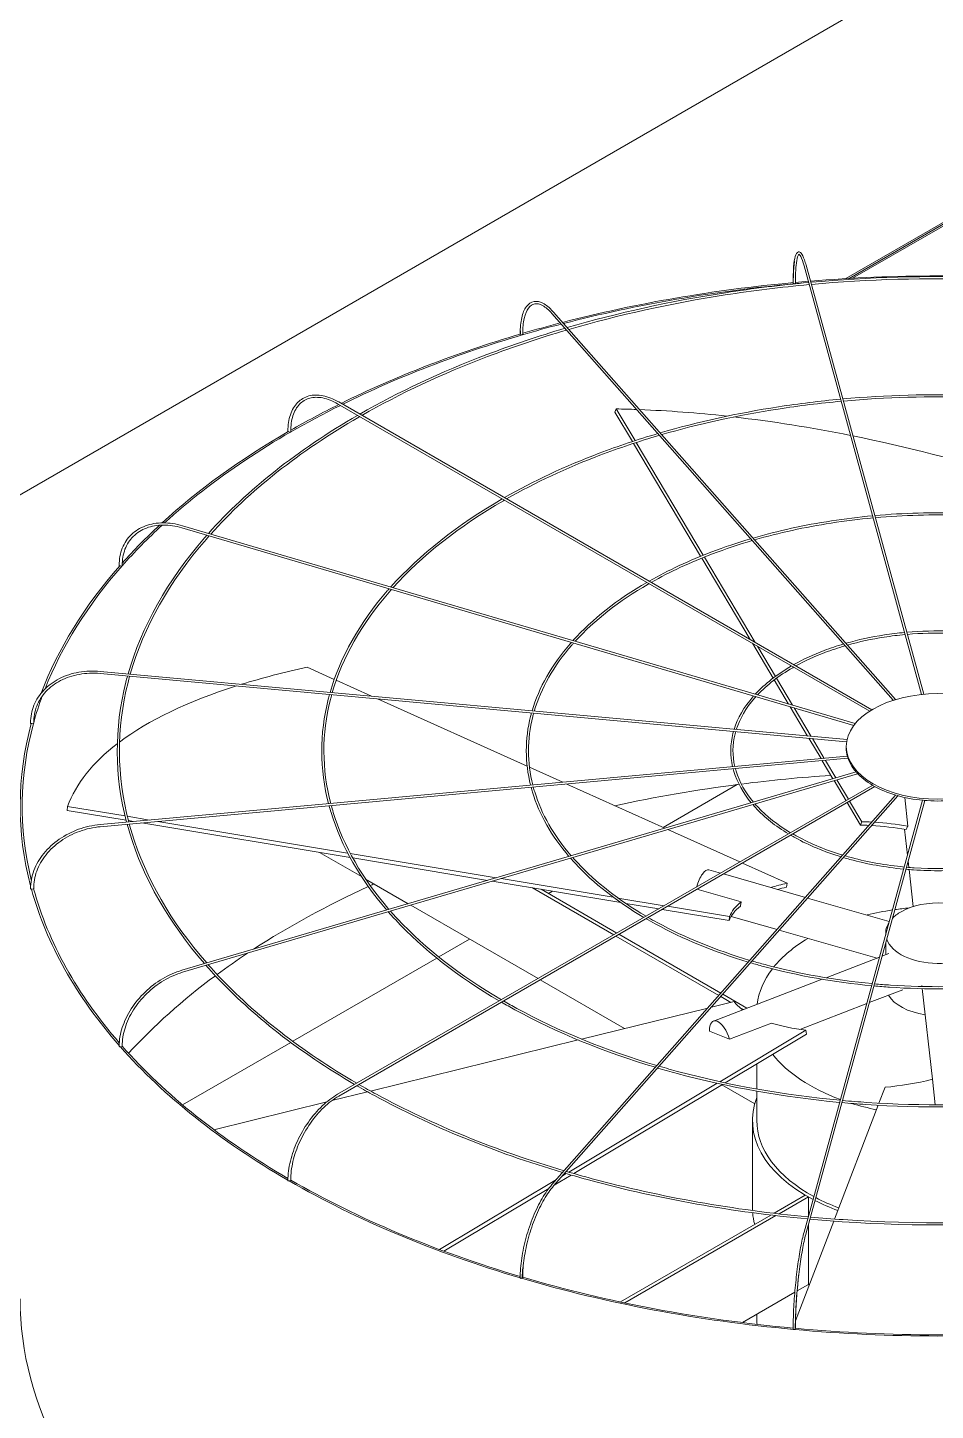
# Model space of a CAD drawing. Header units: millimetres. Extents: x -312439 to 477422, y -331570 to 212570.
# Drawn here: x 398429.6 to 398688.9, y 92710.3 to 93105.2 of the extents above; entities that cross this region are included whole.
import ezdxf

# ---------------------------------------------------------------- set-up
doc = ezdxf.new("R2010")
doc.units = ezdxf.units.MM

msp = doc.modelspace()

# ---------------------------------------------------------------- linework, layer by layer
at = {"color": 0, "linetype": 'Continuous', "lineweight": 0, "extrusion": (8.40036e-17, 0.816497, 0.57735)}
for p, q in [((399095.037, 93357.286), (398105.478, 92785.964)), ((398909.57, 93175.697), (398663.335, 93033.533)), ((398909.475, 93175.142), (398664.296, 93033.588)), ((398665.254, 93033.641), (398909.384, 93174.589)), ((398651.398, 93037.219), (398684.991, 92914.764)), ((398651.989, 93037.381), (398685.61, 92914.824)), ((398676.89, 92913.099), (398579.39, 93023.577)), ((398677.531, 92913.298), (398579.85, 93023.982)), ((398518.157, 92997.797), (398670.19, 92910.021)), ((398670.781, 92910.387), (398518.464, 92998.327)), ((398597.39, 92995.354), (398597.76, 92996.321)), ((398597.76, 92996.321), (398603.144, 92987.273)), ((398602.353, 92987.014), (398597.39, 92995.354)), ((398621.853, 92954.239), (398602.673, 92986.474)), ((398603.465, 92986.733), (398622.615, 92954.547)), ((398665.611, 92905.91), (398473.68, 92962.371)), ((398473.853, 92962.959), (398666.02, 92906.428)), ((398635.995, 92930.47), (398622.17, 92953.707)), ((398622.932, 92954.014), (398637.436, 92929.639)), ((398642.561, 92919.435), (398636.636, 92929.393)), ((398638.077, 92928.561), (398643.216, 92919.924)), ((398450.376, 92921.358), (398663.675, 92901.854)), ((398517.201, 92919.073), (398509.443, 92922.565)), ((398663.561, 92901.249), (398450.32, 92920.748)), ((398527.868, 92914.272), (398517.761, 92918.821)), ((398646.965, 92912.034), (398642.876, 92918.906)), ((398643.53, 92919.396), (398648.111, 92911.696)), ((398572.298, 92894.276), (398529.583, 92913.5)), ((398652.409, 92902.884), (398647.425, 92911.26)), ((398648.572, 92910.923), (398653.409, 92902.792)), ((398656.246, 92896.436), (398652.796, 92902.233)), ((398653.796, 92902.142), (398657.143, 92896.518)), ((398663.459, 92899.415), (398663.459, 92899.915)), ((398450.32, 92877.605), (398663.762, 92897.123)), ((398450.376, 92876.995), (398663.943, 92896.524)), ((398582.486, 92889.691), (398572.949, 92893.983)), ((398659.662, 92890.693), (398656.593, 92895.852)), ((398657.49, 92895.934), (398660.467, 92890.93)), ((398473.68, 92835.982), (398666.25, 92892.631)), ((398473.853, 92835.395), (398666.709, 92892.128)), ((398663.4, 92884.412), (398659.986, 92890.15)), ((398660.79, 92890.387), (398664.103, 92884.819)), ((398671.011, 92888.807), (398518.157, 92800.557)), ((398671.63, 92888.457), (398518.464, 92800.026)), ((398579.39, 92774.777), (398677.567, 92886.022)), ((398579.85, 92774.371), (398678.218, 92885.833)), ((398611.644, 92876.568), (398583.621, 92889.18)), ((398611.137, 92876.796), (398632.329, 92889.03)), ((398681.067, 92877.139), (398680.154, 92885.348)), ((398440.873, 92881.646), (398441.037, 92882.791)), ((398457.728, 92878.84), (398440.873, 92881.646)), ((398441.037, 92882.791), (398457.424, 92880.063)), ((398685.252, 92884.54), (398651.398, 92761.134)), ((398651.989, 92760.972), (398685.872, 92884.484)), ((398667.544, 92877.447), (398663.713, 92883.886)), ((398664.417, 92884.292), (398667.914, 92878.414)), ((398458.081, 92879.954), (398464.436, 92878.896)), ((398459.89, 92878.48), (398458.388, 92878.73)), ((398521.706, 92868.189), (398462.274, 92878.083)), ((398466.82, 92878.499), (398521.024, 92869.475)), ((398667.544, 92877.447), (398667.914, 92878.414)), ((398633.092, 92866.914), (398612.501, 92876.182)), ((398680.124, 92876.268), (398680.948, 92868.851)), ((398524.969, 92862.726), (398512.996, 92869.639)), ((398521.78, 92869.349), (398563.495, 92862.404)), ((398560.95, 92861.655), (398522.474, 92868.061)), ((398646.565, 92860.851), (398633.781, 92866.605)), ((398681.131, 92867.204), (398681.336, 92865.363)), ((398538.343, 92855.004), (398526.161, 92862.038)), ((398564.881, 92862.173), (398596.911, 92856.84)), ((398624.214, 92864.676), (398627.559, 92863.72)), ((398628.379, 92863.486), (398651.779, 92856.801)), ((398681.405, 92864.743), (398682.58, 92854.177)), ((398599.03, 92855.315), (398562.336, 92861.424)), ((398573.851, 92859.507), (398597.057, 92846.109)), ((398597.923, 92846.609), (398576.286, 92859.102)), ((398578.388, 92857.888), (398579.549, 92858.558)), ((398620.81, 92859.116), (398633.433, 92855.51)), ((398646.4, 92859.706), (398646.565, 92860.851)), ((398575.403, 92833.608), (398539.076, 92854.582)), ((398598.254, 92856.617), (398611.451, 92854.42)), ((398609.875, 92853.51), (398600.453, 92855.078)), ((398612.402, 92854.261), (398630.15, 92851.306)), ((398652.431, 92856.615), (398675.763, 92849.949)), ((398629.985, 92850.161), (398610.825, 92853.351)), ((398629.985, 92850.161), (398630.15, 92851.306)), ((398630.551, 92851.368), (398643.675, 92847.619)), ((398627.642, 92829.451), (398598.535, 92846.256)), ((398644.328, 92847.432), (398672.282, 92839.446)), ((398674.718, 92846.568), (398674.718, 92846.139)), ((398547.05, 92839.795), (398555.869, 92844.886)), ((398597.669, 92845.756), (398627.057, 92828.789)), ((398674.718, 92843.824), (398674.718, 92840.383)), ((398505.331, 92815.708), (398546.482, 92839.467)), ((398657.724, 92833.846), (398672.952, 92839.704)), ((398673.662, 92839.977), (398675.607, 92840.725)), ((398600.118, 92819.339), (398576.016, 92833.254)), ((398625.5, 92821.451), (398656.597, 92833.412)), ((398670.029, 92826.735), (398679.576, 92830.407)), ((398685.119, 92831.343), (398685.092, 92831.586)), ((398688.067, 92804.829), (398685.187, 92830.729)), ((398631.407, 92827.046), (398624.928, 92825.45)), ((398627.598, 92828.476), (398630.474, 92826.816)), ((398635.102, 92825.144), (398628.183, 92829.139)), ((398650.203, 92819.108), (398669.319, 92826.461)), ((398623.884, 92825.193), (398587.867, 92816.321)), ((398633.109, 92825.295), (398634.062, 92824.744)), ((398624.43, 92818.558), (398630.126, 92816.289)), ((398627.337, 92804.151), (398651.929, 92818.871)), ((398630.126, 92816.289), (398642.059, 92820.878)), ((398652.135, 92817.739), (398651.929, 92818.871)), ((398473.866, 92797.542), (398504.753, 92815.374)), ((398586.862, 92816.074), (398527.594, 92801.475)), ((398652.135, 92817.739), (398628.878, 92803.818)), ((398637.893, 92802.058), (398637.893, 92809.215)), ((398584.195, 92778.327), (398626.572, 92803.692)), ((398628.107, 92803.357), (398585.608, 92777.918)), ((398637.308, 92797.867), (398627.956, 92803.266)), ((398674.536, 92802.565), (398672.797, 92798.027)), ((398688.067, 92804.829), (398688.875, 92797.563)), ((398526.721, 92801.26), (398516.528, 92798.749)), ((398637.893, 92793.126), (398637.893, 92801.436)), ((398515.081, 92798.393), (398482.821, 92790.446)), ((398672.567, 92797.426), (398660.112, 92764.918)), ((398636.668, 92768.123), (398636.668, 92793.126)), ((398547.251, 92756.213), (398580.652, 92776.206)), ((398584.889, 92777.488), (398580.036, 92774.583)), ((398582.384, 92777.243), (398583.479, 92777.898)), ((398578.463, 92773.641), (398548.544, 92755.732)), ((398651.768, 92771.73), (398642.827, 92766.567)), ((398644.269, 92766.4), (398652.635, 92771.23)), ((398652.635, 92771.23), (398651.768, 92771.73)), ((398652.635, 92771.23), (398652.635, 92765.641)), ((398641.941, 92766.056), (398598.955, 92741.238)), ((398600.222, 92740.97), (398643.379, 92765.886)), ((398659.883, 92764.321), (398648.961, 92735.814)), ((398652.635, 92763.326), (398652.635, 92746.227)), ((398648.766, 92743.993), (398633.796, 92735.35)), ((398652.635, 92746.227), (398649.431, 92744.377)), ((398637.893, 92736.729), (398637.893, 92737.716)), ((398648.283, 92734.044), (398648.18, 92733.776))]:
    msp.add_line(p, q, dxfattribs=at)
at = {"color": 0, "linetype": 'Continuous', "lineweight": 0}
for centre, major_axis, ratio, start_param, end_param in [((398689.693, 92882.904), (-262.225, 0), 0.5773503, 4.8709744, 5.1337903), ((398689.693, 92882.904), (-261.613, 0), 0.5773503, 4.8702538, 5.1336735), ((398648.588, 93032.411), (0.306, 0), 0.5773503, 3.1415927, 3.7072911), ((398648.636, 93032.237), (0.306, 0.001), 0.5647458, 3.2969897, 4.867786), ((398648.636, 93032.237), (0.306, 0.001), 0.5647458, 4.867786, 6.2831853), ((398689.693, 92882.904), (-261.613, 0), 0.5773503, 4.8601846, 4.8693633), ((398689.693, 92882.904), (-262.225, 0), 0.5773503, 4.8542575, 4.8684283), ((398689.693, 92882.904), (-262.225, 0), 0.5773503, 4.5737285, 4.8518651), ((398689.693, 92882.904), (-261.613, 0), 0.5773503, 5.1364588, 5.1836819), ((398689.693, 92882.904), (-262.225, 0), 0.5773503, 5.1365691, 5.1818933), ((398689.693, 92882.904), (-262.225, 0), 0.5773503, 5.1849758, 5.420347), ((398689.693, 92882.904), (-261.613, 0), 0.5773503, 5.183912, 5.4201653), ((398570.607, 93017.782), (0.306, 0), 0.5773503, 3.1415927, 4.134446), ((398570.746, 93017.625), (0.306, 0.003), 0.5659728, 3.6079382, 5.1787345), ((398570.746, 93017.625), (0.306, 0.003), 0.5659728, 5.1787345, 6.2831853), ((398689.693, 92882.904), (-261.613, 0), 0.5773503, 5.4234857, 5.718128), ((398689.693, 92882.904), (-262.225, 0), 0.5773503, 5.4236595, 5.4949761), ((398690.064, 92841.188), (-236.033, 90.421), 0.5343599, 5.2814302, 5.3074736), ((398690.064, 92841.188), (-236.033, 90.421), 0.5343599, 5.1688261, 5.2776752), ((398690.064, 92841.188), (-236.033, 90.421), 0.5343599, 5.0198116, 5.1604272), ((398689.693, 92882.904), (-262.225, 0), 0.5773503, 5.4989549, 5.7196003), ((398504.272, 92989.957), (0.306, 0), 0.5773503, 3.1415927, 4.450555), ((398504.489, 92989.832), (0.306, 0.004), 0.5683066, 3.9193388, 5.4901351), ((398504.489, 92989.832), (0.306, 0.004), 0.5683066, 5.4901351, 6.2831853), ((398690.064, 92841.188), (-236.033, 90.421), 0.5343599, 4.8289255, 5.0170065), ((398689.693, 92882.904), (-261.613, 0), 0.5773503, 5.7230202, 5.8115447), ((398689.693, 92882.904), (-262.225, 0), 0.5773503, 5.7247725, 5.8068149), ((398689.693, 92882.904), (-262.225, 0), 0.5773503, 5.8129334, 6.0685314), ((398689.693, 92882.904), (-261.613, 0), 0.5773503, 5.8119417, 6.0598961), ((398456.077, 92951.659), (0.306, 0), 0.5773503, 3.1415927, 4.7647143), ((398456.35, 92951.578), (0.306, 0.005), 0.5715189, 4.2314546, 5.8022509), ((398456.35, 92951.578), (0.306, 0.005), 0.5715189, 5.8022509, 6.2831853), ((398689.858, 92841.366), (-250.189, 35.961), 0.3284711, 5.5638228, 5.6785471), ((398689.858, 92841.366), (-250.189, 35.961), 0.3284711, 5.6885713, 5.965771), ((398689.693, 92882.904), (-261.613, 0), 0.5773503, 6.0736106, 6.1250005), ((398689.693, 92882.904), (-262.225, 0), 0.5773503, 6.126925, 6.4343205), ((398689.693, 92882.904), (-261.613, 0), 0.5773503, 6.1262297, 6.4235661), ((398430.739, 92906.636), (0.306, 0), 0.5773503, 3.1415927, 5.0788735), ((398431.042, 92906.609), (0.306, 0.006), 0.5752952, 4.5444916, 6.1152879), ((398431.042, 92906.609), (0.306, 0.006), 0.5752952, 6.1152879, 6.2831853), ((398689.858, 92841.366), (-250.189, 35.961), 0.3284711, 5.9728515, 6.2156373), ((398689.585, 92899.415), (-26.126, 0), 0.5773503, 0, 0.1535113), ((398689.585, 92899.415), (-26.126, 0), 0.5773503, 0.160648, 0.4676706), ((398689.693, 92741.664), (-261.613, 0), 0.5773503, 4.8296672, 4.9289778), ((398689.585, 92899.415), (-26.126, 0), 0.5773503, 0.4748072, 0.7818298), ((398689.693, 92741.664), (-261.613, 0), 0.5773503, 4.9315023, 5.0730373), ((398689.585, 92899.415), (-26.126, 0), 0.5773503, 0.7889665, 1.0959891), ((398689.585, 92899.415), (-26.126, 0), 0.5773503, 1.1031258, 1.4101484), ((398689.585, 92899.415), (-26.126, 0), 0.5773503, 1.417285, 1.7243076), ((398689.693, 92840.221), (-56.639, 21.698), 0.5343599, 5.2632147, 5.3074736), ((398690.064, 92841.188), (56.639, -21.698), 0.5343599, 2.113134, 2.1658809), ((398690.064, 92841.188), (56.639, -21.698), 0.5343599, 1.92896, 2.0989228), ((398689.693, 92840.221), (-56.639, 21.698), 0.5343599, 5.0728277, 5.2488944), ((398622.695, 92859.361), (1.518, 5.315), 0.3621096, 0, 1.5955332), ((398430.739, 92859.297), (0.306, 0), 0.5773503, 3.1415927, 5.3930328), ((398689.693, 92882.904), (-262.225, 0), 0.5773503, 0.15775, 0.4689102), ((398431.042, 92859.325), (0.306, 0.006), 0.5792658, 4.8585762, 6.2831853), ((398689.693, 92882.904), (-261.613, 0), 0.5773503, 0.1573017, 0.4645126), ((398689.693, 92741.664), (-261.613, 0), 0.5773503, 5.3840325, 5.5566031), ((398689.693, 92741.664), (-261.613, 0), 0.5773503, 5.3759613, 5.381266), ((398689.858, 92841.366), (-60.036, 8.629), 0.3284711, 5.5638228, 5.6832782), ((398689.693, 92840.221), (-60.036, 8.629), 0.3284711, 5.5638228, 5.6281345), ((398689.693, 92840.221), (-60.036, 8.629), 0.3284711, 5.9809914, 6.2156373), ((398689.858, 92841.366), (-60.036, 8.629), 0.3284711, 5.9787164, 6.2156373), ((398689.693, 92824.256), (-51.8, 0), 0.5773503, 4.8725497, 4.9536635), ((398689.693, 92846.568), (-14.976, 0), 0.5773503, 3.6916997, 5.4977871), ((398689.693, 92824.256), (-51.8, 0), 0.5773503, 4.9668384, 5.1151413), ((398689.693, 92846.568), (-14.976, 0), 0.5773503, 5.4977871, 5.7722245), ((398689.693, 92846.568), (-14.976, 0), 0.5773503, 5.9253681, 6.3268432), ((398689.693, 92824.256), (-51.8, 0), 0.5773503, 5.5125312, 5.8454489), ((398689.693, 92846.568), (-14.976, 0), 0.5773503, 0.1968015, 2.9056449), ((398689.693, 92741.664), (-261.613, 0), 0.5773503, 5.5668053, 5.6187776), ((398689.693, 92741.664), (-261.613, 0), 0.5773503, 5.6218563, 5.7966666), ((398689.693, 92824.256), (-51.8, 0), 0.5773503, 5.864801, 6.2160224), ((398689.487, 92841.352), (-59.674, -10.853), 0.3443205, 0.1772511, 0.3142745), ((398689.693, 92831.661), (-14.976, 0), 0.5773503, 0.3310244, 1.3226651), ((398627.484, 92816.292), (-1.984, 5.159), 0.4527097, 4.5393785, 7.2340672), ((398689.487, 92841.352), (-59.674, -10.853), 0.3443205, 0.5921448, 0.8290657), ((398456.077, 92814.274), (0.306, 0), 0.5773503, 3.1415927, 5.7071921), ((398456.35, 92814.355), (0.306, 0.005), 0.5830421, 5.1737369, 6.2831853), ((398689.693, 92882.904), (-261.613, 0), 0.5773503, 0.4715588, 0.781436), ((398689.693, 92882.904), (-262.225, 0), 0.5773503, 0.4717795, 0.7837457), ((398689.693, 92824.256), (-51.8, 0), 0.5773503, 0.4237953, 1.0021877), ((398689.323, 92841.16), (-56.425, -22.248), 0.5660586, 1.0925617, 1.3294826), ((398689.693, 92793.126), (-53.025, 0), 0.5773503, 6.0678252, 7.1147249), ((398689.693, 92824.256), (-51.8, 0), 0.5773503, 1.0153625, 1.0203014), ((398689.693, 92824.256), (-51.8, 0), 0.5773503, 1.0757224, 1.2236785), ((398689.693, 92793.126), (51.8, 0), 0.5773503, 3.1415927, 3.9574848), ((398504.272, 92775.976), (0.306, 0), 0.5773503, 3.1415927, 6.0213513), ((398689.693, 92882.904), (-262.225, 0), 0.5773503, 0.7858257, 1.0981183), ((398504.489, 92776.101), (0.306, 0.004), 0.5862544, 5.4898935, 6.2831853), ((398689.693, 92882.904), (-261.613, 0), 0.5773503, 0.7858227, 1.096892), ((398689.693, 92793.126), (51.8, 0), 0.5773503, 3.9720631, 4.1329788), ((398689.693, 92768.123), (53.025, 0), 0.5773503, 3.1415927, 3.1671433), ((398689.693, 92793.126), (-53.025, 0), 0.5773503, 0.8456372, 1.0001122), ((398689.693, 92768.123), (53.025, 0), 0.5773503, 3.1875095, 3.2970925), ((398570.607, 92748.151), (-0.306, 0), 0.5773503, 0, 3.1415927), ((398689.693, 92882.904), (-262.225, 0), 0.5773503, 1.0998851, 1.4125333), ((398570.746, 92748.308), (-0.306, -0.003), 0.5885883, 2.6652649, 3.1415927), ((398689.693, 92882.904), (-261.613, 0), 0.5773503, 1.1000981, 1.4118355), ((398689.693, 92768.123), (53.025, 0), 0.5773503, 3.9385413, 3.9453811), ((398689.693, 92742.164), (262.225, 0), 0.5773503, 3.1415927, 5.4977871), ((398689.693, 92736.729), (51.8, 0), 0.5773503, 3.1415927, 3.2048035), ((398648.588, 92733.522), (-0.306, 0), 0.5773503, 0, 3.1415927), ((398689.693, 92882.904), (-262.225, 0), 0.5773503, 1.4139544, 1.727034), ((398648.636, 92733.697), (-0.306, -0.001), 0.5898153, 2.9827557, 3.1415927), ((398689.693, 92882.904), (-261.613, 0), 0.5773503, 1.41439, 1.726367)]:
    msp.add_ellipse(centre, major_axis=major_axis, ratio=ratio, start_param=start_param, end_param=end_param, dxfattribs=at)
msp.add_ellipse((398689.585, 92899.915), major_axis=(26.126, 0), ratio=0.5773503, dxfattribs=at)
for points, knots in [([(398648.282, 93032.411), (398648.282, 93034.115), (398648.333, 93035.632), (398648.536, 93038.15), (398648.685, 93039.149), (398649.087, 93040.571), (398649.313, 93041.087), (398650.098, 93041.202), (398650.346, 93041.054), (398650.898, 93040.469), (398651.205, 93039.814), (398651.685, 93038.433), (398651.837, 93037.935), (398651.989, 93037.381)], [4.712389, 4.712389, 4.712389, 4.712389, 5.0265482, 5.0265482, 5.3407075, 5.3407075, 5.6548668, 5.6548668, 5.8236028, 5.8236028, 6.1377621, 6.1377621, 6.2831853, 6.2831853, 6.2831853, 6.2831853]), ([(398651.398, 93037.219), (398651.08, 93038.379), (398650.761, 93039.271), (398650.205, 93040.352), (398649.955, 93040.501), (398649.929, 93040.501), (398649.724, 93040.353), (398649.372, 93039.188), (398649.227, 93038.338), (398649.017, 93036.094), (398648.955, 93034.664), (398648.942, 93032.776), (398648.941, 93032.509), (398648.942, 93032.237)], [0, 0, 0, 0, 0.3152669, 0.3152669, 0.6094726, 0.6094726, 0.9267406, 0.9267406, 1.2208373, 1.2208373, 1.5356304, 1.5356304, 1.5863402, 1.5863402, 1.5863402, 1.5863402]), ([(398648.663, 93038.547), (398648.654, 93038.486), (398648.645, 93038.425), (398648.494, 93037.338), (398648.399, 93036.034), (398648.336, 93033.797), (398648.327, 93033.036), (398648.33, 93032.236)], [1.10131175, 1.10131175, 1.10131175, 1.10131175, 1.12076762, 1.12076762, 1.43803566, 1.43803566, 1.5863026, 1.5863026, 1.5863026, 1.5863026]), ([(398652.708, 93032.444), (398644.701, 93031.707), (398636.761, 93030.73), (398613.334, 93027.105), (398598.172, 93023.757), (398583.765, 93019.545)], [5.65586592, 5.65586592, 5.65586592, 5.65586592, 5.75969853, 5.75969853, 5.96646224, 5.96646224, 5.96646224, 5.96646224]), ([(398652.873, 93031.844), (398644.796, 93031.103), (398636.786, 93030.117), (398613.465, 93026.499), (398598.469, 93023.192), (398584.213, 93019.038)], [5.65539644, 5.65539644, 5.65539644, 5.65539644, 5.76029586, 5.76029586, 5.96514032, 5.96514032, 5.96514032, 5.96514032]), ([(398725.842, 93032.501), (398718.348, 93033.179), (398710.796, 93033.646), (398686.568, 93034.462), (398669.81, 93033.992), (398653.328, 93032.501)], [5.342386, 5.342386, 5.342386, 5.342386, 5.43953692, 5.43953692, 5.65318828, 5.65318828, 5.65318828, 5.65318828]), ([(398725.678, 93031.901), (398718.159, 93032.579), (398710.584, 93033.045), (398686.465, 93033.844), (398669.843, 93033.375), (398653.492, 93031.901)], [5.34285963, 5.34285963, 5.34285963, 5.34285963, 5.44045758, 5.44045758, 5.65271466, 5.65271466, 5.65271466, 5.65271466]), ([(398570.301, 93017.782), (398570.301, 93019.498), (398570.451, 93021.047), (398571.047, 93023.673), (398571.492, 93024.751), (398572.673, 93026.335), (398573.422, 93026.841), (398575.062, 93027.126), (398575.922, 93026.953), (398577.735, 93026.032), (398578.699, 93025.246), (398579.724, 93024.124), (398579.787, 93024.054), (398579.85, 93023.982)], [4.712389, 4.712389, 4.712389, 4.712389, 5.0265482, 5.0265482, 5.3407075, 5.3407075, 5.6548668, 5.6548668, 5.9484515, 5.9484515, 6.2626108, 6.2626108, 6.2831853, 6.2831853, 6.2831853, 6.2831853]), ([(398579.39, 93023.577), (398578.476, 93024.613), (398577.568, 93025.379), (398575.885, 93026.301), (398575.119, 93026.457), (398573.778, 93026.222), (398573.181, 93025.828), (398572.154, 93024.429), (398571.737, 93023.424), (398571.185, 93020.921), (398571.045, 93019.431), (398571.051, 93017.724), (398571.052, 93017.676), (398571.052, 93017.628)], [0, 0, 0, 0, 0.3146448, 0.3146448, 0.6289116, 0.6289116, 0.9461796, 0.9461796, 1.2634477, 1.2634477, 1.5772832, 1.5772832, 1.5863402, 1.5863402, 1.5863402, 1.5863402]), ([(398583.116, 93019.355), (398575.443, 93017.095), (398567.985, 93014.59), (398547.753, 93006.902), (398535.576, 93001.194), (398524.499, 92994.843)], [5.96956861, 5.96956861, 5.96956861, 5.96956861, 6.07987049, 6.07987049, 6.27966483, 6.27966483, 6.27966483, 6.27966483]), ([(398583.564, 93018.848), (398575.791, 93016.566), (398568.239, 93014.032), (398548.088, 93006.371), (398536.062, 93000.743), (398525.113, 92994.489)], [5.96825255, 5.96825255, 5.96825255, 5.96825255, 6.08012371, 6.08012371, 6.27780239, 6.27780239, 6.27780239, 6.27780239]), ([(398570.449, 93018.637), (398570.443, 93018.433), (398570.44, 93018.226), (398570.438, 93017.887), (398570.438, 93017.756), (398570.44, 93017.624)], [7.805980691, 7.805980691, 7.805980691, 7.805980691, 7.845140151, 7.845140151, 7.869416781, 7.869416781, 7.869416781, 7.869416781]), ([(398503.966, 92989.957), (398503.966, 92991.682), (398504.202, 92993.278), (398505.136, 92996.057), (398505.834, 92997.24), (398507.633, 92999.061), (398508.731, 92999.697), (398511.199, 93000.348), (398512.566, 93000.365), (398515.43, 92999.796), (398516.93, 92999.208), (398518.437, 92998.343), (398518.45, 92998.335), (398518.464, 92998.327)], [0, 0, 0, 0, 0.3141593, 0.3141593, 0.6283185, 0.6283185, 0.9411039, 0.9411039, 1.2538555, 1.2538555, 1.5680148, 1.5680148, 1.5707963, 1.5707963, 1.5707963, 1.5707963]), ([(398716.699, 92999.173), (398711.116, 92999.676), (398705.49, 93000.024), (398687.372, 93000.635), (398674.819, 93000.286), (398662.471, 92999.173)], [5.34296141, 5.34296141, 5.34296141, 5.34296141, 5.43938168, 5.43938168, 5.65261288, 5.65261288, 5.65261288, 5.65261288]), ([(398716.535, 92998.573), (398710.928, 92999.076), (398705.278, 92999.422), (398687.27, 93000.017), (398674.852, 92999.669), (398662.635, 92998.573)], [5.34359392, 5.34359392, 5.34359392, 5.34359392, 5.44060854, 5.44060854, 5.65198037, 5.65198037, 5.65198037, 5.65198037]), ([(398518.157, 92997.797), (398516.72, 92998.627), (398515.288, 92999.187), (398512.588, 92999.723), (398511.322, 92999.698), (398509.071, 92999.084), (398508.084, 92998.497), (398506.461, 92996.803), (398505.826, 92995.695), (398504.981, 92993.047), (398504.772, 92991.51), (398504.795, 92989.836)], [4.712389, 4.712389, 4.712389, 4.712389, 5.029657, 5.029657, 5.3469251, 5.3469251, 5.6641931, 5.6641931, 5.9814611, 5.9814611, 6.2987292, 6.2987292, 6.2987292, 6.2987292]), ([(398661.851, 92999.116), (398655.866, 92998.564), (398649.929, 92997.834), (398632.414, 92995.124), (398621.075, 92992.624), (398610.298, 92989.481)], [5.65618024, 5.65618024, 5.65618024, 5.65618024, 5.75959703, 5.75959703, 5.96555925, 5.96555925, 5.96555925, 5.96555925]), ([(398662.016, 92998.516), (398655.96, 92997.96), (398649.955, 92997.221), (398632.545, 92994.519), (398621.372, 92992.059), (398610.746, 92988.973)], [5.6555551, 5.6555551, 5.6555551, 5.6555551, 5.760393, 5.760393, 5.9637948, 5.9637948, 5.9637948, 5.9637948]), ([(398609.649, 92989.29), (398603.899, 92987.596), (398598.309, 92985.718), (398583.189, 92979.973), (398574.098, 92975.718), (398565.822, 92970.985)], [5.96969757, 5.96969757, 5.96969757, 5.96969757, 6.07982614, 6.07982614, 6.27841616, 6.27841616, 6.27841616, 6.27841616]), ([(398610.096, 92988.784), (398604.246, 92987.067), (398598.563, 92985.161), (398583.524, 92979.443), (398574.585, 92975.267), (398566.437, 92970.63)], [5.96794353, 5.96794353, 5.96794353, 5.96794353, 6.08016355, 6.08016355, 6.27592849, 6.27592849, 6.27592849, 6.27592849]), ([(398670.991, 92965.8), (398667.028, 92965.433), (398663.097, 92964.948), (398651.491, 92963.154), (398643.973, 92961.501), (398636.823, 92959.425)], [5.65683386, 5.65683386, 5.65683386, 5.65683386, 5.75939254, 5.75939254, 5.96383461, 5.96383461, 5.96383461, 5.96383461]), ([(398671.155, 92965.2), (398667.122, 92964.828), (398663.122, 92964.335), (398651.622, 92962.549), (398644.27, 92960.936), (398637.271, 92958.917)], [5.65589869, 5.65589869, 5.65589869, 5.65589869, 5.76058509, 5.76058509, 5.96118261, 5.96118261, 5.96118261, 5.96118261]), ([(398707.56, 92965.856), (398703.886, 92966.185), (398700.185, 92966.412), (398688.176, 92966.82), (398679.826, 92966.591), (398671.61, 92965.856)], [5.34408303, 5.34408303, 5.34408303, 5.34408303, 5.43906993, 5.43906993, 5.65149126, 5.65149126, 5.65149126, 5.65149126]), ([(398707.395, 92965.256), (398703.698, 92965.584), (398699.974, 92965.811), (398688.073, 92966.202), (398679.859, 92965.974), (398671.775, 92965.256)], [5.34503474, 5.34503474, 5.34503474, 5.34503474, 5.44090812, 5.44090812, 5.65053954, 5.65053954, 5.65053954, 5.65053954]), ([(398455.771, 92951.659), (398455.771, 92953.391), (398456.07, 92955.041), (398457.246, 92958.011), (398458.122, 92959.33), (398460.363, 92961.497), (398461.727, 92962.344), (398464.798, 92963.486), (398466.505, 92963.78), (398470.093, 92963.792), (398471.975, 92963.511), (398473.853, 92962.959)], [4.712389, 4.712389, 4.712389, 4.712389, 5.0265482, 5.0265482, 5.3407075, 5.3407075, 5.6548668, 5.6548668, 5.969026, 5.969026, 6.2831853, 6.2831853, 6.2831853, 6.2831853]), ([(398473.68, 92962.371), (398471.864, 92962.906), (398470.052, 92963.172), (398466.617, 92963.149), (398464.996, 92962.86), (398462.103, 92961.759), (398460.833, 92960.95), (398458.758, 92958.891), (398457.954, 92957.643), (398456.888, 92954.819), (398456.628, 92953.245), (398456.656, 92951.584)], [0, 0, 0, 0, 0.317268, 0.317268, 0.6345361, 0.6345361, 0.9518041, 0.9518041, 1.2690722, 1.2690722, 1.5863402, 1.5863402, 1.5863402, 1.5863402]), ([(398480.821, 92960.271), (398480.595, 92960.016), (398480.372, 92959.76), (398469.532, 92947.291), (398462.134, 92934.136), (398458.298, 92920.634)], [0.31387846, 0.31387846, 0.31387846, 0.31387846, 0.32022171, 0.32022171, 0.6228537, 0.6228537, 0.6228537, 0.6228537]), ([(398481.47, 92960.08), (398481.197, 92959.772), (398480.926, 92959.464), (398470.095, 92947.018), (398462.741, 92933.963), (398458.919, 92920.577)], [0.31209175, 0.31209175, 0.31209175, 0.31209175, 0.31977769, 0.31977769, 0.62202139, 0.62202139, 0.62202139, 0.62202139]), ([(398636.174, 92959.235), (398632.349, 92958.107), (398628.631, 92956.858), (398618.621, 92953.055), (398612.614, 92950.25), (398607.136, 92947.132)], [5.97003164, 5.97003164, 5.97003164, 5.97003164, 6.07973571, 6.07973571, 6.27604568, 6.27604568, 6.27604568, 6.27604568]), ([(398636.621, 92958.728), (398632.697, 92957.578), (398628.885, 92956.3), (398618.957, 92952.525), (398613.101, 92949.799), (398607.751, 92946.777)], [5.96740299, 5.96740299, 5.96740299, 5.96740299, 6.08024114, 6.08024114, 6.27230164, 6.27230164, 6.27230164, 6.27230164]), ([(398532.887, 92944.954), (398532.71, 92944.755), (398532.535, 92944.555), (398524.441, 92935.242), (398518.905, 92925.431), (398516.009, 92915.357)], [0.31368489, 0.31368489, 0.31368489, 0.31368489, 0.32029533, 0.32029533, 0.62093354, 0.62093354, 0.62093354, 0.62093354]), ([(398533.536, 92944.763), (398533.312, 92944.511), (398533.09, 92944.259), (398525.004, 92934.97), (398519.513, 92925.257), (398516.63, 92915.3)], [0.31130083, 0.31130083, 0.31130083, 0.31130083, 0.31970361, 0.31970361, 0.61980435, 0.61980435, 0.61980435, 0.61980435]), ([(398698.42, 92932.539), (398696.657, 92932.693), (398694.882, 92932.801), (398688.98, 92933.005), (398684.833, 92932.896), (398680.75, 92932.539)], [5.34742678, 5.34742678, 5.34742678, 5.34742678, 5.43812478, 5.43812478, 5.64814751, 5.64814751, 5.64814751, 5.64814751]), ([(398584.944, 92929.64), (398584.819, 92929.499), (398584.695, 92929.358), (398579.347, 92923.202), (398575.673, 92916.73), (398573.718, 92910.08)], [0.31344956, 0.31344956, 0.31344956, 0.31344956, 0.32044212, 0.32044212, 0.61727915, 0.61727915, 0.61727915, 0.61727915]), ([(398585.594, 92929.449), (398585.421, 92929.256), (398585.25, 92929.062), (398579.911, 92922.93), (398576.281, 92916.556), (398574.34, 92910.023)], [0.30986952, 0.30986952, 0.30986952, 0.30986952, 0.31955549, 0.31955549, 0.6155298, 0.6155298, 0.6155298, 0.6155298]), ([(398662.699, 92929.179), (398660.8, 92928.618), (398658.954, 92927.997), (398654.053, 92926.137), (398651.13, 92924.782), (398648.451, 92923.279)], [5.97102709, 5.97102709, 5.97102709, 5.97102709, 6.0794509, 6.0794509, 6.26898955, 6.26898955, 6.26898955, 6.26898955]), ([(398680.131, 92932.483), (398678.19, 92932.301), (398676.266, 92932.063), (398670.568, 92931.184), (398666.871, 92930.379), (398663.348, 92929.369)], [5.65878241, 5.65878241, 5.65878241, 5.65878241, 5.75876753, 5.75876753, 5.95869527, 5.95869527, 5.95869527, 5.95869527]), ([(398680.295, 92931.883), (398678.285, 92931.697), (398676.291, 92931.45), (398670.699, 92930.579), (398667.168, 92929.813), (398663.798, 92928.86)], [5.65692719, 5.65692719, 5.65692719, 5.65692719, 5.76114351, 5.76114351, 5.95335964, 5.95335964, 5.95335964, 5.95335964]), ([(398698.255, 92931.938), (398696.469, 92932.093), (398694.67, 92932.199), (398688.877, 92932.387), (398684.866, 92932.279), (398680.915, 92931.938)], [5.34934775, 5.34934775, 5.34934775, 5.34934775, 5.44178794, 5.44178794, 5.64622654, 5.64622654, 5.64622654, 5.64622654]), ([(398663.146, 92928.672), (398661.148, 92928.089), (398659.208, 92927.44), (398654.389, 92925.607), (398651.618, 92924.331), (398649.069, 92922.922)], [5.96578422, 5.96578422, 5.96578422, 5.96578422, 6.08045705, 6.08045705, 6.26142742, 6.26142742, 6.26142742, 6.26142742]), ([(398430.433, 92906.636), (398430.433, 92908.373), (398430.766, 92910.08), (398432.065, 92913.266), (398433.031, 92914.744), (398435.495, 92917.323), (398436.994, 92918.424), (398440.373, 92920.145), (398442.255, 92920.765), (398446.216, 92921.467), (398448.297, 92921.549), (398450.376, 92921.358)], [4.712389, 4.712389, 4.712389, 4.712389, 5.0265482, 5.0265482, 5.3407075, 5.3407075, 5.6548668, 5.6548668, 5.969026, 5.969026, 6.2831853, 6.2831853, 6.2831853, 6.2831853]), ([(398450.32, 92920.748), (398448.305, 92920.933), (398446.291, 92920.85), (398442.467, 92920.162), (398440.658, 92919.556), (398437.427, 92917.886), (398436.005, 92916.821), (398433.686, 92914.342), (398432.789, 92912.928), (398431.605, 92909.89), (398431.317, 92908.266), (398431.348, 92906.614)], [0, 0, 0, 0, 0.317268, 0.317268, 0.6345361, 0.6345361, 0.9518041, 0.9518041, 1.2690722, 1.2690722, 1.5863402, 1.5863402, 1.5863402, 1.5863402]), ([(398458.131, 92920.034), (398457.971, 92919.457), (398457.818, 92918.879), (398454.32, 92905.059), (398454.386, 92891.525), (398457.869, 92878.295)], [0.6273321, 0.6273321, 0.6273321, 0.6273321, 0.64026634, 0.64026634, 0.9362265, 0.9362265, 0.9362265, 0.9362265]), ([(398458.75, 92919.978), (398458.588, 92919.393), (398458.432, 92918.807), (398454.929, 92905.021), (398454.998, 92891.54), (398458.487, 92878.352)], [0.62653255, 0.62653255, 0.62653255, 0.62653255, 0.63973087, 0.63973087, 0.93697289, 0.93697289, 0.93697289, 0.93697289]), ([(398515.84, 92914.757), (398515.715, 92914.306), (398515.595, 92913.854), (398512.983, 92903.529), (398513.015, 92893.439), (398515.574, 92883.572)], [0.62689443, 0.62689443, 0.62689443, 0.62689443, 0.64035432, 0.64035432, 0.93404611, 0.93404611, 0.93404611, 0.93404611]), ([(398516.46, 92914.7), (398516.332, 92914.242), (398516.21, 92913.782), (398513.593, 92903.492), (398513.627, 92893.454), (398516.192, 92883.629)], [0.62582334, 0.62582334, 0.62582334, 0.62582334, 0.63964072, 0.63964072, 0.93502054, 0.93502054, 0.93502054, 0.93502054]), ([(398637.002, 92914.326), (398636.929, 92914.244), (398636.856, 92914.161), (398634.253, 92911.161), (398632.442, 92908.027), (398631.431, 92904.802)], [0.31275087, 0.31275087, 0.31275087, 0.31275087, 0.32087906, 0.32087906, 0.60646372, 0.60646372, 0.60646372, 0.60646372]), ([(398637.652, 92914.135), (398637.531, 92914), (398637.411, 92913.865), (398634.818, 92910.89), (398633.051, 92907.855), (398632.056, 92904.745)], [0.30556743, 0.30556743, 0.30556743, 0.30556743, 0.31911145, 0.31911145, 0.60263629, 0.60263629, 0.60263629, 0.60263629]), ([(398573.546, 92909.48), (398573.457, 92909.159), (398573.372, 92908.836), (398571.646, 92902.007), (398571.644, 92895.357), (398573.283, 92888.849)], [0.62618978, 0.62618978, 0.62618978, 0.62618978, 0.64052907, 0.64052907, 0.92987427, 0.92987427, 0.92987427, 0.92987427]), ([(398574.167, 92909.424), (398574.074, 92909.094), (398573.986, 92908.765), (398572.256, 92901.969), (398572.255, 92895.371), (398573.901, 92888.906)], [0.62457061, 0.62457061, 0.62457061, 0.62457061, 0.6394598, 0.6394598, 0.93127617, 0.93127617, 0.93127617, 0.93127617]), ([(398631.253, 92904.203), (398631.199, 92904.011), (398631.148, 92903.819), (398630.308, 92900.485), (398630.274, 92897.275), (398630.999, 92894.127)], [0.62410482, 0.62410482, 0.62410482, 0.62410482, 0.64104385, 0.64104385, 0.91753144, 0.91753144, 0.91753144, 0.91753144]), ([(398631.874, 92904.147), (398631.816, 92903.947), (398631.762, 92903.748), (398630.919, 92900.447), (398630.886, 92897.288), (398631.614, 92894.183)], [0.62079185, 0.62079185, 0.62079185, 0.62079185, 0.63891194, 0.63891194, 0.91997787, 0.91997787, 0.91997787, 0.91997787]), ([(398631.147, 92893.525), (398631.216, 92893.261), (398631.29, 92892.998), (398632.305, 92889.646), (398633.973, 92886.638), (398636.306, 92883.823)], [0.93516687, 0.93516687, 0.93516687, 0.93516687, 0.95843835, 0.95843835, 1.2316048, 1.2316048, 1.2316048, 1.2316048]), ([(398631.765, 92893.582), (398631.834, 92893.324), (398631.908, 92893.066), (398632.924, 92889.77), (398634.596, 92886.8), (398636.947, 92884.011)], [0.93813971, 0.93813971, 0.93813971, 0.93813971, 0.96156851, 0.96156851, 1.23828559, 1.23828559, 1.23828559, 1.23828559]), ([(398573.439, 92888.249), (398573.562, 92887.79), (398573.693, 92887.332), (398575.771, 92880.5), (398579.29, 92874.295), (398584.24, 92868.506)], [0.93878416, 0.93878416, 0.93878416, 0.93878416, 0.9592157, 0.9592157, 1.24402203, 1.24402203, 1.24402203, 1.24402203]), ([(398574.058, 92888.305), (398574.181, 92887.852), (398574.312, 92887.4), (398576.391, 92880.626), (398579.914, 92874.458), (398584.885, 92868.696)], [0.94031776, 0.94031776, 0.94031776, 0.94031776, 0.96078603, 0.96078603, 1.24747633, 1.24747633, 1.24747633, 1.24747633]), ([(398515.733, 92882.972), (398515.909, 92882.318), (398516.097, 92881.666), (398519.237, 92871.356), (398524.608, 92861.952), (398532.18, 92853.191)], [0.94000678, 0.94000678, 0.94000678, 0.94000678, 0.95947637, 0.95947637, 1.24820492, 1.24820492, 1.24820492, 1.24820492]), ([(398516.352, 92883.028), (398516.528, 92882.381), (398516.715, 92881.734), (398519.857, 92871.481), (398525.233, 92862.116), (398532.825, 92853.381)], [0.94103976, 0.94103976, 0.94103976, 0.94103976, 0.9605244, 0.9605244, 1.25053309, 1.25053309, 1.25053309, 1.25053309]), ([(398636.739, 92883.312), (398636.985, 92883.026), (398637.238, 92882.744), (398640.044, 92879.711), (398643.239, 92877.168), (398646.964, 92874.923)], [1.24820371, 1.24820371, 1.24820371, 1.24820371, 1.27608724, 1.27608724, 1.54927756, 1.54927756, 1.54927756, 1.54927756]), ([(398637.385, 92883.502), (398637.638, 92883.214), (398637.898, 92882.929), (398640.696, 92879.962), (398643.87, 92877.473), (398647.571, 92875.273)], [1.2552022, 1.2552022, 1.2552022, 1.2552022, 1.28394226, 1.28394226, 1.55644282, 1.55644282, 1.55644282, 1.55644282]), ([(398430.433, 92859.297), (398430.433, 92861.033), (398430.766, 92862.797), (398432.06, 92866.208), (398433.021, 92867.853), (398435.473, 92870.868), (398436.964, 92872.237), (398440.332, 92874.567), (398442.208, 92875.529), (398446.162, 92876.953), (398448.241, 92877.415), (398450.32, 92877.605)], [4.712389, 4.712389, 4.712389, 4.712389, 5.0265482, 5.0265482, 5.3407075, 5.3407075, 5.6548668, 5.6548668, 5.969026, 5.969026, 6.2831853, 6.2831853, 6.2831853, 6.2831853]), ([(398458.029, 92877.695), (398458.258, 92876.851), (398458.501, 92876.008), (398462.704, 92862.219), (398469.931, 92849.615), (398480.129, 92837.879)], [0.94070481, 0.94070481, 0.94070481, 0.94070481, 0.95960699, 0.95960699, 1.25038008, 1.25038008, 1.25038008, 1.25038008]), ([(398458.649, 92877.752), (398458.877, 92876.913), (398459.119, 92876.076), (398463.324, 92862.345), (398470.556, 92849.779), (398480.775, 92838.069)], [0.94148414, 0.94148414, 0.94148414, 0.94148414, 0.96039344, 0.96039344, 1.25213605, 1.25213605, 1.25213605, 1.25213605]), ([(398450.376, 92876.995), (398448.361, 92876.811), (398446.344, 92876.36), (398442.514, 92874.97), (398440.699, 92874.031), (398437.456, 92871.76), (398436.027, 92870.429), (398433.696, 92867.511), (398432.794, 92865.925), (398431.605, 92862.657), (398431.317, 92860.976), (398431.348, 92859.33)], [6.2831853, 6.2831853, 6.2831853, 6.2831853, 6.6004533, 6.6004533, 6.9177214, 6.9177214, 7.2349894, 7.2349894, 7.5522575, 7.5522575, 7.8695255, 7.8695255, 7.8695255, 7.8695255]), ([(398647.568, 92874.564), (398648.017, 92874.301), (398648.473, 92874.043), (398652.837, 92871.649), (398657.242, 92869.821), (398661.989, 92868.371)], [1.5639266, 1.5639266, 1.5639266, 1.5639266, 1.59638594, 1.59638594, 1.86940636, 1.86940636, 1.86940636, 1.86940636]), ([(398648.179, 92874.917), (398648.625, 92874.66), (398649.078, 92874.407), (398653.394, 92872.074), (398657.746, 92870.29), (398662.435, 92868.875)], [1.5712561, 1.5712561, 1.5712561, 1.5712561, 1.60358263, 1.60358263, 1.87454698, 1.87454698, 1.87454698, 1.87454698]), ([(398680.567, 92876.194), (398680.672, 92876.468), (398680.812, 92876.746), (398681.012, 92877.058), (398681.039, 92877.098), (398681.067, 92877.139)], [0, 0, 0, 0, 1.7008868, 1.7008868, 1.9577529, 1.9577529, 1.9577529, 1.9577529]), ([(398584.68, 92867.997), (398585.133, 92867.478), (398585.598, 92866.962), (398591.308, 92860.821), (398597.919, 92855.627), (398605.646, 92851.068)], [1.2523872, 1.2523872, 1.2523872, 1.2523872, 1.27803342, 1.27803342, 1.55997281, 1.55997281, 1.55997281, 1.55997281]), ([(398585.328, 92868.188), (398585.787, 92867.666), (398586.258, 92867.148), (398591.961, 92861.072), (398598.551, 92855.932), (398606.255, 92851.42)], [1.2559207, 1.2559207, 1.2559207, 1.2559207, 1.28197401, 1.28197401, 1.56361702, 1.56361702, 1.56361702, 1.56361702]), ([(398662.635, 92868.176), (398663.256, 92867.992), (398663.884, 92867.814), (398669.382, 92866.324), (398674.56, 92865.391), (398679.859, 92864.88)], [1.88173801, 1.88173801, 1.88173801, 1.88173801, 1.91726722, 1.91726722, 2.19052772, 2.19052772, 2.19052772, 2.19052772]), ([(398663.082, 92868.683), (398663.704, 92868.501), (398664.332, 92868.325), (398669.744, 92866.879), (398674.825, 92865.976), (398680.023, 92865.479)], [1.88697171, 1.88697171, 1.88697171, 1.88697171, 1.922693, 1.922693, 2.19235404, 2.19235404, 2.19235404, 2.19235404]), ([(398680.478, 92864.822), (398681.194, 92864.758), (398681.912, 92864.701), (398687.965, 92864.286), (398693.385, 92864.343), (398698.692, 92864.822)], [2.20116261, 2.20116261, 2.20116261, 2.20116261, 2.23802396, 2.23802396, 2.51122637, 2.51122637, 2.51122637, 2.51122637]), ([(398680.643, 92865.422), (398681.393, 92865.355), (398682.147, 92865.297), (398688.092, 92864.903), (398693.364, 92864.962), (398698.527, 92865.422)], [2.2030547, 2.2030547, 2.2030547, 2.2030547, 2.24193573, 2.24193573, 2.50933428, 2.50933428, 2.50933428, 2.50933428]), ([(398633.433, 92855.51), (398633.421, 92855.456), (398633.41, 92855.403), (398633.327, 92854.997), (398633.268, 92854.653), (398633.221, 92854.328)], [52.4705624, 52.4705624, 52.4705624, 52.4705624, 52.7274285, 52.7274285, 54.4283153, 54.4283153, 54.4283153, 54.4283153]), ([(398532.622, 92852.683), (398533.282, 92851.93), (398533.958, 92851.182), (398542.572, 92841.931), (398552.6, 92834.086), (398564.331, 92827.215)], [1.25379638, 1.25379638, 1.25379638, 1.25379638, 1.27868669, 1.27868669, 1.5635663, 1.5635663, 1.5635663, 1.5635663]), ([(398533.27, 92852.874), (398533.936, 92852.118), (398534.618, 92851.367), (398543.225, 92842.182), (398553.233, 92834.392), (398564.942, 92827.567)], [1.25615972, 1.25615972, 1.25615972, 1.25615972, 1.28131662, 1.28131662, 1.56600951, 1.56600951, 1.56600951, 1.56600951]), ([(398606.254, 92850.712), (398607.106, 92850.217), (398607.971, 92849.729), (398616.785, 92844.912), (398625.772, 92841.219), (398635.463, 92838.313)], [1.56734097, 1.56734097, 1.56734097, 1.56734097, 1.5981909, 1.5981909, 1.87714164, 1.87714164, 1.87714164, 1.87714164]), ([(398606.866, 92851.065), (398607.714, 92850.576), (398608.575, 92850.094), (398617.342, 92845.337), (398626.276, 92841.689), (398635.909, 92838.819)], [1.57102631, 1.57102631, 1.57102631, 1.57102631, 1.60180119, 1.60180119, 1.87974458, 1.87974458, 1.87974458, 1.87974458]), ([(398636.11, 92838.121), (398637.34, 92837.757), (398638.581, 92837.407), (398649.625, 92834.424), (398660.051, 92832.565), (398670.719, 92831.563)], [1.88333864, 1.88333864, 1.88333864, 1.88333864, 1.91863403, 1.91863403, 2.19480098, 2.19480098, 2.19480098, 2.19480098]), ([(398636.557, 92838.627), (398637.788, 92838.266), (398639.029, 92837.918), (398649.987, 92834.979), (398660.316, 92833.15), (398670.883, 92832.162)], [1.88596498, 1.88596498, 1.88596498, 1.88596498, 1.92135596, 1.92135596, 2.19572889, 2.19572889, 2.19572889, 2.19572889]), ([(398455.771, 92814.274), (398455.771, 92816.007), (398456.07, 92817.822), (398457.232, 92821.442), (398458.096, 92823.247), (398460.3, 92826.677), (398461.641, 92828.3), (398464.672, 92831.21), (398466.362, 92832.495), (398469.927, 92834.606), (398471.802, 92835.43), (398473.68, 92835.982)], [4.712389, 4.712389, 4.712389, 4.712389, 5.0265482, 5.0265482, 5.3407075, 5.3407075, 5.6548668, 5.6548668, 5.969026, 5.969026, 6.2831853, 6.2831853, 6.2831853, 6.2831853]), ([(398473.853, 92835.395), (398472.037, 92834.86), (398470.218, 92834.059), (398466.76, 92832.001), (398465.12, 92830.745), (398462.187, 92827.903), (398460.894, 92826.319), (398458.783, 92822.983), (398457.966, 92821.232), (398456.888, 92817.742), (398456.628, 92816.004), (398456.656, 92814.36)], [6.2831853, 6.2831853, 6.2831853, 6.2831853, 6.6004533, 6.6004533, 6.9177214, 6.9177214, 7.2349894, 7.2349894, 7.5522575, 7.5522575, 7.8695255, 7.8695255, 7.8695255, 7.8695255]), ([(398480.572, 92837.371), (398481.436, 92836.387), (398482.321, 92835.409), (398493.839, 92823.05), (398507.288, 92812.553), (398523.027, 92803.368)], [1.25457919, 1.25457919, 1.25457919, 1.25457919, 1.27901417, 1.27901417, 1.56542833, 1.56542833, 1.56542833, 1.56542833]), ([(398481.22, 92837.562), (398482.09, 92836.575), (398482.981, 92835.595), (398494.492, 92823.302), (398507.921, 92812.859), (398523.638, 92803.721)], [1.25635494, 1.25635494, 1.25635494, 1.25635494, 1.28098769, 1.28098769, 1.56726607, 1.56726607, 1.56726607, 1.56726607]), ([(398671.338, 92831.505), (398672.841, 92831.369), (398674.348, 92831.249), (398686.479, 92830.425), (398697.269, 92830.546), (398707.832, 92831.505)], [2.20014358, 2.20014358, 2.20014358, 2.20014358, 2.23901367, 2.23901367, 2.5122454, 2.5122454, 2.5122454, 2.5122454]), ([(398671.503, 92832.105), (398673.04, 92831.967), (398674.583, 92831.845), (398686.606, 92831.042), (398697.247, 92831.165), (398707.667, 92832.105)], [2.20108803, 2.20108803, 2.20108803, 2.20108803, 2.24097619, 2.24097619, 2.51130095, 2.51130095, 2.51130095, 2.51130095]), ([(398564.94, 92826.86), (398566.195, 92826.132), (398567.468, 92825.416), (398580.733, 92818.174), (398594.302, 92812.618), (398608.938, 92808.257)], [1.56848817, 1.56848817, 1.56848817, 1.56848817, 1.5987935, 1.5987935, 1.87973748, 1.87973748, 1.87973748, 1.87973748]), ([(398565.553, 92827.213), (398566.803, 92826.491), (398568.072, 92825.781), (398581.29, 92818.6), (398594.807, 92813.088), (398609.384, 92808.763)], [1.57094967, 1.57094967, 1.57094967, 1.57094967, 1.60120298, 1.60120298, 1.88148008, 1.88148008, 1.88148008, 1.88148008]), ([(398609.585, 92808.065), (398611.424, 92807.523), (398613.278, 92806.999), (398629.868, 92802.524), (398645.543, 92799.739), (398661.579, 92798.246)], [1.8838758, 1.8838758, 1.8838758, 1.8838758, 1.91908947, 1.91908947, 2.1962344, 2.1962344, 2.1962344, 2.1962344]), ([(398610.032, 92808.572), (398611.871, 92808.032), (398613.726, 92807.511), (398630.23, 92803.08), (398645.808, 92800.324), (398661.744, 92798.845)], [1.88562881, 1.88562881, 1.88562881, 1.88562881, 1.92090607, 1.92090607, 2.19685631, 2.19685631, 2.19685631, 2.19685631]), ([(398523.637, 92803.013), (398525.29, 92802.056), (398526.968, 92801.112), (398544.683, 92791.448), (398562.837, 92784.027), (398582.421, 92778.21)], [1.56912341, 1.56912341, 1.56912341, 1.56912341, 1.59909496, 1.59909496, 1.88107719, 1.88107719, 1.88107719, 1.88107719]), ([(398524.249, 92803.367), (398525.899, 92802.415), (398527.573, 92801.477), (398545.24, 92791.873), (398563.343, 92784.497), (398582.868, 92778.717)], [1.57097144, 1.57097144, 1.57097144, 1.57097144, 1.60090305, 1.60090305, 1.88238695, 1.88238695, 1.88238695, 1.88238695]), ([(398503.966, 92775.976), (398503.966, 92777.701), (398504.202, 92779.556), (398505.121, 92783.352), (398505.803, 92785.291), (398507.547, 92789.07), (398508.609, 92790.908), (398511.009, 92794.308), (398512.347, 92795.869), (398515.175, 92798.562), (398516.663, 92799.694), (398518.157, 92800.557)], [0, 0, 0, 0, 0.3141593, 0.3141593, 0.6283185, 0.6283185, 0.9424778, 0.9424778, 1.2566371, 1.2566371, 1.5707963, 1.5707963, 1.5707963, 1.5707963]), ([(398518.464, 92800.026), (398517.026, 92799.196), (398515.583, 92798.097), (398512.836, 92795.47), (398511.533, 92793.942), (398509.2, 92790.612), (398508.171, 92788.811), (398506.49, 92785.116), (398505.839, 92783.224), (398504.98, 92779.541), (398504.772, 92777.752), (398504.795, 92776.105)], [4.712389, 4.712389, 4.712389, 4.712389, 5.029657, 5.029657, 5.3469251, 5.3469251, 5.6641931, 5.6641931, 5.9814611, 5.9814611, 6.2987292, 6.2987292, 6.2987292, 6.2987292]), ([(398662.363, 92798.789), (398664.687, 92798.578), (398667.019, 92798.394), (398685.119, 92797.181), (398701.13, 92797.367), (398716.807, 92798.789)], [2.20043103, 2.20043103, 2.20043103, 2.20043103, 2.24065263, 2.24065263, 2.51195795, 2.51195795, 2.51195795, 2.51195795]), ([(398662.198, 92798.189), (398664.488, 92797.98), (398666.784, 92797.798), (398684.992, 92796.564), (398701.152, 92796.748), (398716.972, 92798.189)], [2.19980176, 2.19980176, 2.19980176, 2.19980176, 2.23934285, 2.23934285, 2.51258722, 2.51258722, 2.51258722, 2.51258722]), ([(398570.301, 92748.151), (398570.301, 92749.866), (398570.451, 92751.747), (398571.039, 92755.663), (398571.475, 92757.698), (398572.591, 92761.725), (398573.27, 92763.716), (398574.807, 92767.466), (398575.664, 92769.223), (398577.476, 92772.334), (398578.43, 92773.688), (398579.39, 92774.777)], [4.712389, 4.712389, 4.712389, 4.712389, 5.0265482, 5.0265482, 5.3407075, 5.3407075, 5.6548668, 5.6548668, 5.969026, 5.969026, 6.2831853, 6.2831853, 6.2831853, 6.2831853]), ([(398583.069, 92778.019), (398585.512, 92777.298), (398587.978, 92776.603), (398610.111, 92770.636), (398631.036, 92766.925), (398652.442, 92764.94)], [1.88418355, 1.88418355, 1.88418355, 1.88418355, 1.91931715, 1.91931715, 2.19696607, 2.19696607, 2.19696607, 2.19696607]), ([(398583.516, 92778.526), (398585.96, 92777.807), (398588.426, 92777.114), (398610.473, 92771.191), (398631.301, 92767.509), (398652.607, 92765.54)], [1.88549918, 1.88549918, 1.88549918, 1.88549918, 1.92068034, 1.92068034, 2.19743376, 2.19743376, 2.19743376, 2.19743376]), ([(398579.85, 92774.371), (398578.935, 92773.336), (398578.015, 92772.031), (398576.254, 92769.005), (398575.414, 92767.281), (398573.909, 92763.595), (398573.244, 92761.634), (398572.157, 92757.673), (398571.735, 92755.675), (398571.177, 92751.843), (398571.04, 92750.01), (398571.052, 92748.34), (398571.052, 92748.325), (398571.052, 92748.311)], [0, 0, 0, 0, 0.3146448, 0.3146448, 0.6317673, 0.6317673, 0.9490354, 0.9490354, 1.2663034, 1.2663034, 1.5835715, 1.5835715, 1.5863402, 1.5863402, 1.5863402, 1.5863402]), ([(398653.062, 92764.883), (398656.136, 92764.603), (398659.221, 92764.358), (398683.503, 92762.715), (398705.033, 92762.962), (398726.108, 92764.883)], [2.19964371, 2.19964371, 2.19964371, 2.19964371, 2.23950729, 2.23950729, 2.51274527, 2.51274527, 2.51274527, 2.51274527]), ([(398653.226, 92765.483), (398656.336, 92765.2), (398659.455, 92764.954), (398683.63, 92763.332), (398705.012, 92763.581), (398725.944, 92765.483)], [2.20011555, 2.20011555, 2.20011555, 2.20011555, 2.24049017, 2.24049017, 2.51227343, 2.51227343, 2.51227343, 2.51227343]), ([(398648.282, 92733.522), (398648.282, 92735.226), (398648.333, 92737.116), (398648.535, 92741.086), (398648.685, 92743.166), (398649.068, 92747.315), (398649.301, 92749.383), (398649.828, 92753.305), (398650.122, 92755.16), (398650.743, 92758.476), (398651.07, 92759.938), (398651.398, 92761.134)], [4.712389, 4.712389, 4.712389, 4.712389, 5.0265482, 5.0265482, 5.3407075, 5.3407075, 5.6548668, 5.6548668, 5.969026, 5.969026, 6.2831853, 6.2831853, 6.2831853, 6.2831853]), ([(398651.989, 92760.972), (398651.671, 92759.812), (398651.351, 92758.382), (398650.74, 92755.116), (398650.449, 92753.278), (398649.929, 92749.39), (398649.699, 92747.339), (398649.324, 92743.229), (398649.178, 92741.171), (398648.985, 92737.254), (398648.938, 92735.395), (398648.942, 92733.719), (398648.942, 92733.708), (398648.942, 92733.698)], [0, 0, 0, 0, 0.3152669, 0.3152669, 0.6325349, 0.6325349, 0.949803, 0.949803, 1.267071, 1.267071, 1.584339, 1.584339, 1.5863402, 1.5863402, 1.5863402, 1.5863402]), ([(398648.894, 92733.522), (398648.894, 92735.213), (398648.945, 92737.093), (398649.146, 92741.046), (398649.295, 92743.118), (398649.611, 92746.533), (398649.753, 92747.88), (398649.91, 92749.195)], [4.71238898, 4.71238898, 4.71238898, 4.71238898, 5.02654825, 5.02654825, 5.34070751, 5.34070751, 5.54584713, 5.54584713, 5.54584713, 5.54584713])]:
    msp.add_open_spline(points, degree=3, knots=knots, dxfattribs=at)
for points in [[(398523.885, 92994.49), (398506.788, 92984.616), (398492.356, 92973.2), (398481.27, 92960.777)], [(398524.22, 92993.976), (398507.258, 92984.183), (398492.935, 92972.875), (398481.921, 92960.586)], [(398524.498, 92994.136), (398524.405, 92994.083), (398524.313, 92994.03), (398524.22, 92993.976)], [(398565.208, 92970.632), (398552.438, 92963.257), (398541.645, 92954.735), (398533.337, 92945.46)], [(398565.534, 92970.113), (398552.902, 92962.82), (398542.223, 92954.407), (398533.988, 92945.269)], [(398565.821, 92970.278), (398565.725, 92970.223), (398565.629, 92970.168), (398565.534, 92970.113)], [(398606.522, 92946.78), (398598.077, 92941.902), (398590.925, 92936.273), (398585.396, 92930.146)], [(398606.847, 92946.26), (398598.541, 92941.465), (398591.504, 92935.946), (398586.048, 92929.954)], [(398607.134, 92946.426), (398607.038, 92946.371), (398606.943, 92946.316), (398606.847, 92946.26)], [(398647.835, 92922.928), (398643.716, 92920.548), (398640.206, 92917.811), (398637.458, 92914.831)], [(398648.16, 92922.408), (398644.181, 92920.111), (398640.787, 92917.483), (398638.114, 92914.637)], [(398648.448, 92922.574), (398648.352, 92922.519), (398648.256, 92922.464), (398648.16, 92922.408)], [(398570.913, 92748.151), (398570.913, 92749.091), (398570.959, 92750.085), (398571.051, 92751.117)]]:
    msp.add_open_spline(points, degree=3, dxfattribs=at)

doc.saveas('drawing.dxf')
